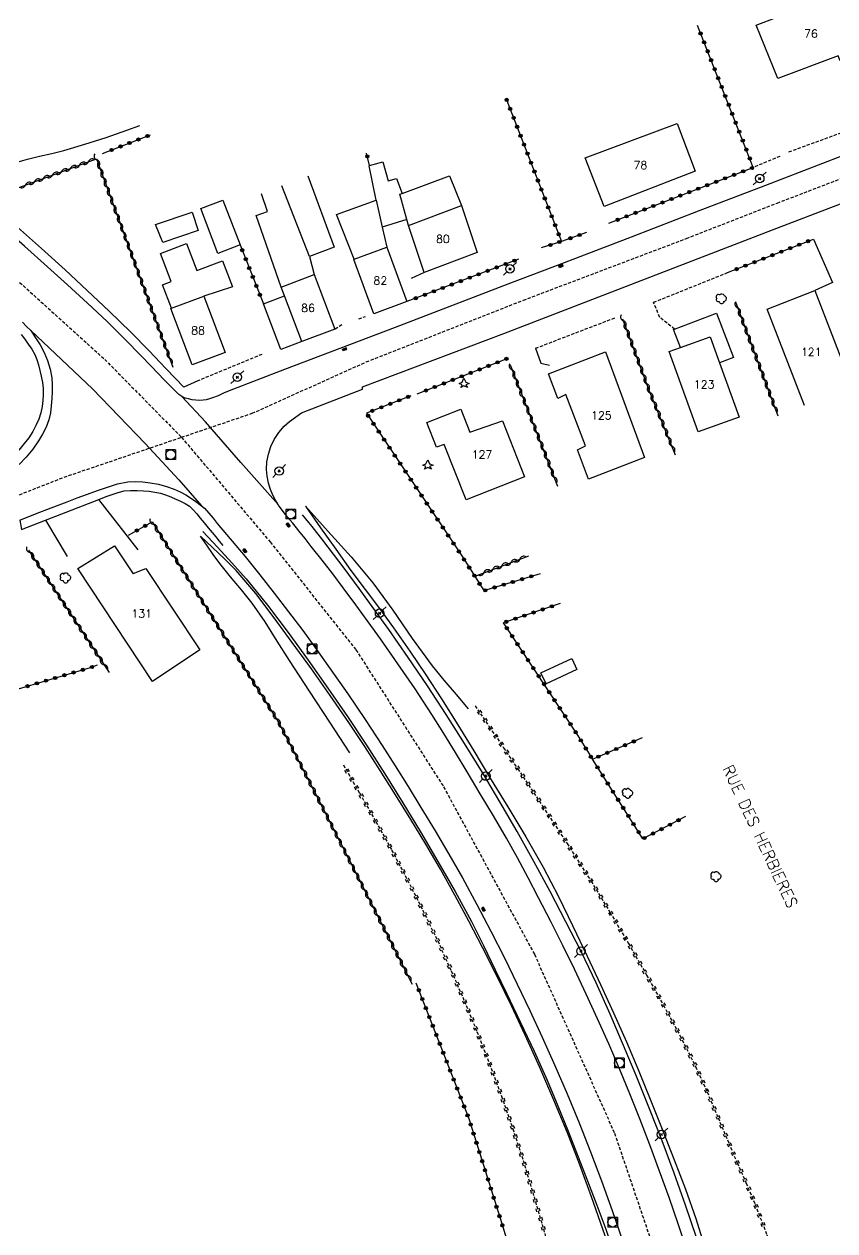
# Model space of a CAD drawing. Header units: millimetres. Extents: x 108000 to 109000, y 127000 to 127777.
# Drawn here: x 108689 to 108815.7, y 127202.3 to 127390.8 of the extents above; entities that cross this region are included whole.
import ezdxf
from ezdxf.enums import TextEntityAlignment as Align

# ---------------------------------------------------------------- set-up
doc = ezdxf.new("R2010")
doc.units = ezdxf.units.MM
doc.linetypes.add('DASHED', pattern=[0.75, 0.5, -0.25])
doc.layers.get('0').update_dxf_attribs({"linetype": 'CONTINUOUS'})
for name, color, linetype in [('W0001', 6, 'DASHED'), ('W0004', 5, 'CONTINUOUS'), ('W0008', 7, 'CONTINUOUS'), ('W0010', 4, 'CONTINUOUS'), ('W0014', 7, 'CONTINUOUS'), ('W0017', 7, 'CONTINUOUS'), ('W0101', 7, 'CONTINUOUS'), ('W0104', 1, 'CONTINUOUS'), ('W0112', 1, 'DASHED'), ('W0211', 2, 'CONTINUOUS'), ('W0214', 2, 'CONTINUOUS'), ('W0220', 5, 'DASHED'), ('W0300', 7, 'CONTINUOUS'), ('W0303', 7, 'CONTINUOUS'), ('W0310', 3, 'CONTINUOUS'), ('W0323', 7, 'CONTINUOUS'), ('W0330', 7, 'CONTINUOUS'), ('W0401', 7, 'CONTINUOUS'), ('W0420', 7, 'CONTINUOUS'), ('W0473', 7, 'CONTINUOUS'), ('W0989', 7, 'CONTINUOUS'), ('W0991', 7, 'CONTINUOUS')]:
    doc.layers.add(name, color=color, linetype=linetype)
doc.styles.get("Standard").update_dxf_attribs({"font": 'romans.shx', "width": 0.85})

# ---------------------------------------------------------------- blocks, each defined once
blk = doc.blocks.new('T300')
for p, q in [((-0.8, 0.51), (-0.86, 0.34)), ((-0.86, 0.34), (-0.86, 0.17)), ((-0.86, 0.17), (-0.74, 0.06)), ((-0.69, 0.63), (-0.8, 0.51)), ((-0.8, -0.06), (-0.74, 0.06)), ((-0.74, 0.06), (-0.69, 0.11)), ((-0.57, 0.69), (-0.69, 0.63)), ((-0.46, 0.69), (-0.57, 0.69)), ((-0.29, 0.63), (-0.46, 0.69)), ((-0.29, 0.63), (-0.17, 0.74)), ((-0.23, 0.57), (-0.29, 0.63)), ((-0.17, 0.74), (-0.06, 0.8)), ((-0.06, 0.8), (0.06, 0.8)), ((0.06, 0.8), (0.23, 0.74)), ((0.23, 0.74), (0.34, 0.63)), ((0.34, 0.63), (0.4, 0.51)), ((0.46, 0.46), (0.34, 0.46)), ((0.4, 0.51), (0.4, 0.46)), ((0.57, 0.4), (0.46, 0.46)), ((0.57, 0.4), (0.69, 0.29)), ((0.69, 0.29), (0.74, 0.17)), ((0.74, 0.06), (0.69, -0.17)), ((0.74, 0.17), (0.74, 0.06)), ((-0.8, -0.17), (-0.8, -0.06)), ((-0.8, -0.23), (-0.8, -0.17)), ((-0.74, -0.34), (-0.8, -0.23)), ((-0.69, -0.4), (-0.74, -0.34)), ((-0.51, -0.46), (-0.69, -0.4)), ((-0.4, -0.46), (-0.51, -0.46)), ((-0.4, -0.46), (-0.34, -0.46)), ((-0.34, -0.46), (-0.34, -0.4)), ((-0.34, -0.51), (-0.34, -0.46)), ((-0.29, -0.63), (-0.34, -0.51)), ((-0.17, -0.74), (-0.29, -0.63)), ((-0.06, -0.8), (-0.17, -0.74)), ((0.06, -0.8), (-0.06, -0.8)), ((0.17, -0.74), (0.06, -0.8)), ((0.23, -0.69), (0.17, -0.74)), ((0.29, -0.46), (0.23, -0.46)), ((0.29, -0.63), (0.23, -0.69)), ((0.46, -0.4), (0.29, -0.46)), ((0.34, -0.51), (0.29, -0.63)), ((0.34, -0.51), (0.34, -0.46)), ((0.57, -0.34), (0.46, -0.4)), ((0.63, -0.29), (0.57, -0.34)), ((0.69, -0.17), (0.63, -0.29))]:
    blk.add_line(p, q)
blk = doc.blocks.new('T303')
for p, q in [((-0.77, 0), (-0.28, 0.21)), ((-0.28, -0.21), (-0.77, 0)), ((-0.28, 0.21), (0, 0.83)), ((0, 0.83), (0.28, 0.21)), ((0.28, 0.21), (0.83, 0)), ((0.83, 0), (0.28, -0.21)), ((-0.49, -0.63), (-0.28, -0.21)), ((0, -0.35), (-0.49, -0.63)), ((0.56, -0.63), (0, -0.35)), ((0.28, -0.21), (0.56, -0.63))]:
    blk.add_line(p, q)
blk = doc.blocks.new('T420')
for p, q in [((0.75, 0.75), (-0.75, 0.75)), ((-0.75, 0.75), (-0.75, -0.75)), ((0.75, 0.75), (0.75, -0.75)), ((0.75, -0.75), (-0.75, -0.75))]:
    blk.add_line(p, q)
blk.add_ellipse((0, 0), major_axis=(-0.53, 0.53), ratio=1, start_param=3.926991, end_param=10.210176)
blk = doc.blocks.new('T473')
for p, q in [((-0.166667, 0.166667), (0.166667, -0.166667)), ((-0.166667, -0.166667), (0.166667, 0.166667)), ((0.500001, 0.500001), (1.000002, 1.000002)), ((-1.000002, -1.000002), (-0.500001, -0.500001))]:
    blk.add_line(p, q)
blk.add_ellipse((0, 0), major_axis=(0.471405, 0.471405), ratio=1, start_param=5.4977871438, end_param=11.780972451)
blk = doc.blocks.new('T401')
for p, q in [((-0.3, 0.3), (0, 0.3)), ((-0.3, -0.25), (-0.3, 0.3)), ((-0.3, 0.15), (0, 0.15)), ((-0.3, 0), (0, 0)), ((0, 0.3), (0, -0.25)), ((-0.3, -0.15), (0, -0.15)), ((-0.3, -0.25), (-0.3, -0.3)), ((-0.3, -0.3), (0, -0.3)), ((0, -0.3), (0, -0.25))]:
    blk.add_line(p, q)
blk = doc.blocks.new('t220o')
at = {"color": 0, "linetype": 'Continuous'}
for p, q in [((-0.25, 0.25), (0.25, 0.25)), ((-0.25, -0.25), (0.25, -0.25))]:
    blk.add_line(p, q, dxfattribs=at)
blk = doc.blocks.new('t323o')
at = {"color": 0, "linetype": 'Continuous'}
for radius in [0.25, 0.15]:
    blk.add_circle((0, 0), radius, dxfattribs=at)
blk = doc.blocks.new('t310o')
at = {"color": 0, "linetype": 'Continuous'}
for centre, start, end in [((-0.5, 0.38), 216.8699, 323.1304), ((0.5, -0.37), 36.8699, 143.1303)]:
    blk.add_arc(centre, 0.625, start, end, dxfattribs=at)

msp = doc.modelspace()

# ---------------------------------------------------------------- linework, layer by layer
at = {"layer": 'W0001'}
for points in [[(108713.61, 127326.26), (108724.65, 127330), (108742.48, 127338.03), (108767.01, 127347.67), (108792.48, 127357.32), (108806.67, 127362.86), (108838.14, 127374.9), (108874.73, 127388.99), (108908.27, 127401.86), (108944.74, 127415.58), (108976.61, 127427.54), (109000, 127436.96)], [(108629.98, 127401.99), (108656.54, 127377.99), (108680.55, 127357.51), (108701.62, 127338.43), (108713.61, 127326.26)], [(108615.51, 127289.24), (108637.23, 127297.34), (108664.56, 127307.96), (108695.28, 127320.02), (108713.61, 127326.26)], [(108713.61, 127326.26), (108727.46, 127309.9), (108740.87, 127293.05), (108754.55, 127271.64), (108768.74, 127245.47), (108781.26, 127217.51), (108790.72, 127189.6), (108794.28, 127175)]]:
    msp.add_lwpolyline(points, dxfattribs=at)
at = {"layer": 'W0004'}
for points in [[(108690.09, 127342.92), (108699.7, 127333.81), (108707.94, 127325.27), (108713.18, 127319.61), (108716.76, 127315.53)], [(108728.71, 127315.74), (108722.9, 127322.34), (108717.39, 127328.66), (108713.67, 127332.61)]]:
    msp.add_lwpolyline(points, dxfattribs=at)
at = {"layer": 'W0008'}
for points in [[(108806.6, 127358.93), (108816.13, 127362.6), (108825.66, 127366.26), (108835.19, 127369.92), (108844.5, 127373.48), (108853.8, 127377.03), (108863.11, 127380.58), (108870.96, 127383.58), (108878.81, 127386.59), (108886.66, 127389.59)], [(108741.89, 127333.79), (108741.9, 127334.12), (108763.94, 127342.45), (108792.05, 127353.29), (108806.6, 127358.93)]]:
    msp.add_lwpolyline(points, dxfattribs=at)
at = {"layer": 'W0010'}
for points in [[(108794.06, 127201.22), (108792.36, 127206.26), (108790.59, 127211.28), (108788.7, 127216.31), (108786.73, 127221.31), (108784.71, 127226.29), (108782.67, 127231.22), (108780.57, 127236.13), (108778.38, 127241), (108776.07, 127245.8), (108773.66, 127250.54), (108771.18, 127255.26), (108768.64, 127259.97), (108766.02, 127264.65), (108763.35, 127269.29), (108760.62, 127273.88), (108757.83, 127278.43), (108754.97, 127282.94), (108752.04, 127287.41), (108749.04, 127291.83), (108745.98, 127296.22), (108743.68, 127299.44), (108741.36, 127302.63), (108739, 127305.8), (108737.36, 127307.99), (108735.71, 127310.17), (108734.02, 127312.32), (108733.53, 127312.93), (108733.03, 127313.53), (108732.54, 127314.14)], [(108716.95, 127311.53), (108719.23, 127309.09), (108721.5, 127306.64), (108723.72, 127304.15), (108727.07, 127300.02), (108730.26, 127295.75), (108733.38, 127291.44), (108736.49, 127287.06), (108739.53, 127282.64), (108742.5, 127278.17), (108745.38, 127273.69), (108748.2, 127269.16), (108750.95, 127264.6), (108753.67, 127259.97), (108756.34, 127255.3), (108758.89, 127250.58), (108760.79, 127246.84), (108762.62, 127243.06), (108764.43, 127239.28), (108766.58, 127234.81), (108768.7, 127230.32), (108770.73, 127225.8), (108772.39, 127221.82), (108773.99, 127217.82), (108775.56, 127213.8), (108777.04, 127210.05), (108778.49, 127206.28), (108779.88, 127202.5), (108781.67, 127197.14)]]:
    msp.add_lwpolyline(points, dxfattribs=at)
at = {"layer": 'W0014'}
for points in [[(108716.19, 127335.08), (108713.99, 127334.07), (108711.24, 127336.96), (108708.5, 127339.84), (108705.71, 127342.69), (108702.33, 127345.98), (108698.89, 127349.21), (108695.42, 127352.4), (108691.73, 127355.75), (108688.01, 127359.06), (108684.22, 127362.3), (108680.74, 127365.12), (108677.21, 127367.88), (108673.69, 127370.66), (108670.53, 127373.21), (108667.37, 127375.78), (108664.24, 127378.37), (108660.99, 127381.12), (108657.76, 127383.9), (108654.56, 127386.72), (108651.56, 127389.43), (108648.6, 127392.17)], [(108845.27, 127381.27), (108834.53, 127377.13), (108819.67, 127371.35), (108804.82, 127365.57)], [(108804.82, 127365.57), (108794.34, 127361.56), (108783.86, 127357.54), (108773.38, 127353.53), (108764.59, 127350.16), (108755.79, 127346.79), (108747, 127343.42), (108738.35, 127340.12), (108729.7, 127336.82), (108721.05, 127333.52), (108720.19, 127333.13), (108719.34, 127332.74), (108718.46, 127332.41), (108717.98, 127332.26), (108717.49, 127332.13), (108717, 127332.05), (108716.42, 127332.02), (108715.84, 127332.05), (108715.27, 127332.13), (108714.72, 127332.24), (108714.18, 127332.39), (108713.67, 127332.61), (108713.19, 127332.96), (108712.76, 127333.38), (108712.33, 127333.81), (108711.57, 127334.56), (108710.83, 127335.33), (108710.09, 127336.1), (108707.4, 127338.86), (108704.71, 127341.62), (108701.98, 127344.33), (108698.92, 127347.23), (108695.8, 127350.08), (108692.67, 127352.9), (108689.08, 127356.11), (108685.45, 127359.28)], [(108688.77, 127344.25), (108689.43, 127343.58), (108690.09, 127342.92), (108690.82, 127341.8), (108691.55, 127340.68), (108692.17, 127339.52), (108692.68, 127338.23), (108693.08, 127336.9), (108693.34, 127335.54), (108693.42, 127334.47), (108693.41, 127333.38), (108693.35, 127332.3), (108693.27, 127331.18), (108693.13, 127330.07), (108692.89, 127328.99), (108692.46, 127327.86), (108691.9, 127326.76), (108691.27, 127325.71), (108690.37, 127324.39), (108689.36, 127323.13), (108688.24, 127321.99)], [(108688.58, 127342.3), (108689.12, 127341.59), (108689.69, 127340.82), (108690.24, 127340.03), (108690.7, 127339.2), (108691.02, 127338.39), (108691.28, 127337.55), (108691.5, 127336.7), (108691.72, 127335.78), (108691.89, 127334.84), (108692, 127333.9), (108692.03, 127332.95), (108691.98, 127331.99), (108691.86, 127331.05), (108691.64, 127330.07), (108691.33, 127329.11), (108690.94, 127328.18), (108690.4, 127327.16), (108689.76, 127326.19), (108689.06, 127325.26), (108688.22, 127324.23)], [(108732.37, 127330.09), (108741.89, 127333.79)], [(108792.59, 127199.2), (108791.2, 127203.35), (108789.76, 127207.48), (108788.29, 127211.59), (108786.78, 127215.69), (108785.22, 127219.77), (108783.65, 127223.69), (108782.03, 127227.59), (108780.36, 127231.47), (108778.61, 127235.38), (108776.82, 127239.26), (108774.98, 127243.13), (108773.16, 127246.87), (108771.29, 127250.59), (108769.39, 127254.29), (108767.75, 127257.42), (108766.08, 127260.54), (108764.37, 127263.63), (108762.36, 127267.11), (108760.29, 127270.55), (108758.21, 127273.99), (108756.4, 127276.99), (108754.57, 127279.99), (108752.71, 127282.96), (108750.1, 127286.94), (108747.42, 127290.87), (108744.69, 127294.76), (108742.78, 127297.43), (108740.84, 127300.08), (108738.88, 127302.72), (108737.23, 127304.9), (108735.57, 127307.06), (108733.89, 127309.21), (108732.93, 127310.42), (108731.96, 127311.62), (108731, 127312.82), (108730.23, 127313.74), (108729.47, 127314.67), (108728.77, 127315.64), (108728.71, 127315.74), (108728.29, 127316.42), (108727.86, 127317.23), (108727.5, 127318.07), (108727.19, 127319.1), (108726.99, 127320.16), (108726.91, 127321.22), (108726.97, 127322.43), (108727.19, 127323.64), (108727.55, 127324.79), (108728.1, 127325.93), (108728.82, 127327), (108729.64, 127327.97), (108730.49, 127328.73), (108731.43, 127329.41), (108732.37, 127330.09)], [(108688.34, 127313.31), (108690.81, 127314.28), (108693.28, 127315.24), (108695.76, 127316.19), (108697.34, 127316.79), (108698.92, 127317.38), (108700.51, 127317.93), (108702.06, 127318.48), (108703.62, 127318.99), (108705.21, 127319.3), (108706.38, 127319.35), (108707.57, 127319.29), (108708.74, 127319.15), (108710.01, 127318.91), (108711.27, 127318.57), (108712.49, 127318.13), (108713.41, 127317.71), (108714.3, 127317.24), (108715.16, 127316.71), (108715.86, 127316.23), (108716.55, 127315.71), (108716.76, 127315.53), (108717.19, 127315.16), (108717.9, 127314.41), (108718.56, 127313.61), (108719.21, 127312.8), (108720.66, 127311.08), (108722.11, 127309.35), (108723.54, 127307.61), (108725.84, 127304.76), (108728.11, 127301.88), (108730.34, 127298.98), (108732.55, 127296.04), (108734.72, 127293.08), (108736.86, 127290.1), (108739.62, 127286.15), (108742.32, 127282.15), (108744.96, 127278.12), (108747.01, 127274.91), (108749.03, 127271.68), (108751.02, 127268.43), (108753.22, 127264.78), (108755.38, 127261.11), (108757.49, 127257.41), (108759.74, 127253.27), (108761.91, 127249.1), (108764.04, 127244.9), (108766.06, 127240.8), (108768.04, 127236.68), (108769.96, 127232.54), (108771.94, 127228.11), (108773.86, 127223.65), (108775.71, 127219.16), (108777.5, 127214.62), (108779.22, 127210.05), (108780.88, 127205.45), (108782.48, 127200.77)], [(108701.86, 127316.99), (108702.79, 127317.31), (108703.72, 127317.64), (108704.67, 127317.87), (108705.67, 127317.96), (108706.68, 127317.95), (108707.69, 127317.89), (108708.57, 127317.81), (108709.45, 127317.69), (108710.31, 127317.51), (108711.14, 127317.26), (108711.95, 127316.95), (108712.75, 127316.6), (108713.48, 127316.28), (108714.19, 127315.93), (108714.85, 127315.51), (108715.46, 127314.93), (108715.99, 127314.27), (108716.53, 127313.6), (108717.16, 127312.87), (108717.78, 127312.13), (108718.4, 127311.39), (108718.96, 127310.71), (108719.51, 127310.02), (108720.07, 127309.34)], [(108688.34, 127313.31), (108688.6, 127311.85), (108692.35, 127313.3), (108700.72, 127316.55), (108701.86, 127316.99)]]:
    msp.add_lwpolyline(points, dxfattribs=at)
at = {"layer": 'W0017'}
for points in [[(108812.32, 127357.21), (108815.28, 127350.46), (108812.54, 127349.18)], [(108768.92, 127340.17), (108769.73, 127337.86), (108771.08, 127337.53)], [(108706.84, 127308.68), (108700.72, 127316.55)], [(108692.35, 127313.3), (108695.76, 127307.64)]]:
    msp.add_lwpolyline(points, dxfattribs=at)
at = {"layer": 'W0101'}
for points in [[(108806.77, 127382.29), (108803.35, 127390.65), (108810.63, 127393.41), (108810.48, 127393.77), (108817.31, 127396.36), (108820.94, 127386.76), (108819.96, 127386.39), (108817.53, 127385.47), (108816.52, 127385.09), (108816.2, 127385.86)], [(108793.83, 127367.82), (108779.64, 127362.29), (108776.68, 127369.9), (108791.01, 127375.3)], [(108759.81, 127355.13), (108751.52, 127352.02), (108749.07, 127359.35), (108757.36, 127362.46), (108759.81, 127355.13)], [(108720.46, 127339.52), (108715.27, 127337.55), (108711.93, 127346.36), (108712.07, 127346.41), (108717.12, 127348.33)], [(108789.8, 127339.66), (108791.56, 127340.29), (108796.19, 127341.95), (108797.64, 127337.9), (108800.7, 127329.38), (108794.31, 127327.09)], [(108777.21, 127319.73), (108775.45, 127324.28), (108776.73, 127324.92), (108773.62, 127332.95), (108772.4, 127332.34), (108770.92, 127336.17), (108779.86, 127339.63), (108785.92, 127323.1)], [(108758.07, 127316.46), (108754.66, 127325.12), (108753.46, 127324.71), (108751.94, 127328.56), (108757.26, 127330.66), (108758.67, 127327.08), (108763.76, 127328.82), (108767.21, 127320.06)], [(108709.1, 127288.12), (108697.43, 127305.74), (108703.16, 127309.31), (108706.06, 127304.93), (108706.05, 127304.95), (108708.04, 127305.77), (108716.49, 127293.02)]]:
    msp.add_lwpolyline(points, close=True, dxfattribs=at)
for points in [[(108743.65, 127345.53), (108740.51, 127354.04), (108740.58, 127354.07), (108745.68, 127355.95), (108748.82, 127347.45)], [(108732.42, 127341.24), (108729.71, 127348.37), (108729.2, 127349.73), (108734.35, 127351.68), (108737.59, 127343.15)], [(108810.93, 127331.23), (108805.09, 127346.29), (108812.54, 127349.18)], [(108812.54, 127349.18), (108818.39, 127334.1)], [(108748.82, 127347.45), (108743.65, 127345.53)], [(108737.59, 127343.15), (108732.42, 127341.24)]]:
    msp.add_lwpolyline(points, dxfattribs=at)
at = {"layer": 'W0104'}
for points in [[(108744.01, 127363.3), (108742.94, 127368.68), (108743, 127368.7), (108745.06, 127369.27), (108745.87, 127366.32), (108747.19, 127366.68), (108748.07, 127364.36)], [(108733.33, 127367.1), (108737.47, 127355.94), (108733.63, 127354.51)], [(108748.07, 127364.36), (108755.47, 127367.09), (108757.36, 127362.46)], [(108733.63, 127354.51), (108729.29, 127365.54)], [(108729.2, 127349.73), (108725.29, 127360.93), (108727.06, 127361.55), (108726.1, 127364.3)], [(108740.58, 127354.07), (108737.85, 127361.09), (108744.01, 127363.3), (108744.97, 127359.09), (108745.68, 127355.95)], [(108749.07, 127359.35), (108748.8, 127360.3), (108747.7, 127364.23), (108748.07, 127364.36)], [(108748.8, 127360.3), (108744.97, 127359.09)], [(108712.07, 127346.41), (108710.67, 127350.07), (108711.99, 127350.57), (108710.31, 127354.98), (108714.38, 127356.54), (108716, 127352.29), (108720.02, 127353.82), (108721.58, 127349.74), (108717.12, 127348.33)], [(108733.63, 127354.51), (108734.35, 127351.68)], [(108751.52, 127352.02), (108749.49, 127351.06)], [(108732.42, 127341.24), (108729.12, 127339.99), (108726.41, 127347.12), (108729.71, 127348.37)], [(108791.56, 127340.29), (108790.48, 127343.11), (108790.63, 127343.17), (108797.16, 127345.67), (108799.82, 127338.73), (108797.64, 127337.9)]]:
    msp.add_lwpolyline(points, dxfattribs=at)
for points in [[(108719.31, 127354.99), (108716.63, 127361.98), (108720.09, 127363.31), (108722.77, 127356.32)], [(108710.7, 127356.67), (108709.56, 127359.49), (108715.26, 127361.42), (108716.23, 127358.54)], [(108775.37, 127289.95), (108770.55, 127287.72), (108769.75, 127289.44), (108774.57, 127291.67)]]:
    msp.add_lwpolyline(points, close=True, dxfattribs=at)
at = {"layer": 'W0112'}
for points in [[(108820.87, 127375.36), (108808.36, 127370.76)], [(108807.07, 127370.15), (108802.93, 127368.42)], [(108790.63, 127343.17), (108788.32, 127344.99), (108787.35, 127347.35), (108798.92, 127351.99)], [(108738.67, 127343.81), (108737.59, 127343.15)], [(108741.29, 127344.75), (108742.38, 127345.14)], [(108768.92, 127340.17), (108781.28, 127344.91)], [(108726.17, 127339.2), (108716.19, 127335.08)]]:
    msp.add_lwpolyline(points, dxfattribs=at)
at = {"layer": 'W0211'}
for points in [[(108732.99, 127315.49), (108735.35, 127312.13), (108737.71, 127308.78), (108740.09, 127305.44), (108742.3, 127302.46), (108744.54, 127299.49), (108746.73, 127296.49), (108749.28, 127292.84), (108751.77, 127289.14), (108754.21, 127285.41), (108756.77, 127281.35), (108759.26, 127277.26), (108761.74, 127273.15), (108764.59, 127268.49), (108767.41, 127263.82), (108770.11, 127259.08), (108772.48, 127254.5), (108774.74, 127249.86), (108776.96, 127245.2), (108779.05, 127240.76), (108781.11, 127236.3), (108783.1, 127231.82), (108785.05, 127227.2), (108786.94, 127222.56), (108788.79, 127217.9), (108790.58, 127213.35), (108792.33, 127208.78), (108793.96, 127204.17), (108795.22, 127200.18)], [(108781.04, 127197.95), (108779.45, 127202.51), (108777.66, 127207.56), (108775.82, 127212.59), (108773.89, 127217.59), (108771.78, 127222.7), (108769.58, 127227.78), (108767.3, 127232.82), (108765.15, 127237.42), (108762.93, 127241.99), (108760.65, 127246.53), (108758.52, 127250.64), (108756.33, 127254.73), (108754.08, 127258.78), (108751.8, 127262.68), (108749.45, 127266.54), (108747.06, 127270.38), (108744.66, 127274.17), (108742.23, 127277.94), (108739.75, 127281.68), (108736.86, 127285.9), (108733.91, 127290.07), (108730.89, 127294.2), (108728.08, 127298.04), (108725.21, 127301.83), (108722.13, 127305.44), (108720.32, 127307.27), (108718.46, 127309.05), (108716.59, 127310.82)]]:
    msp.add_lwpolyline(points, dxfattribs=at)
at = {"layer": 'W0214'}
for points in [[(108732.99, 127315.49), (108736.55, 127311.53), (108740.1, 127307.58), (108743.52, 127303.51), (108746.65, 127299.23), (108749.63, 127294.84), (108752.76, 127290.56), (108754.61, 127288.3), (108756.5, 127286.07), (108758.39, 127283.84)], [(108739.91, 127276.94), (108736.77, 127281.75), (108733.62, 127286.57), (108730.48, 127291.38), (108728.57, 127294.4), (108726.67, 127297.42), (108724.64, 127300.35), (108722.98, 127302.43), (108721.25, 127304.45), (108719.59, 127306.53), (108718.57, 127307.95), (108717.58, 127309.38), (108716.59, 127310.82)]]:
    msp.add_lwpolyline(points, dxfattribs=at)
at = {"layer": 'W0220'}
for points in [[(108759.46, 127284.31), (108761.69, 127281.03), (108763.92, 127277.74), (108766.14, 127274.45), (108770.01, 127268.64), (108773.84, 127262.79), (108777.58, 127256.89), (108780.54, 127252.04), (108783.43, 127247.16), (108786.25, 127242.23), (108788.89, 127237.52), (108791.47, 127232.77), (108793.9, 127227.95), (108795.71, 127223.96), (108797.43, 127219.92), (108799.14, 127215.88)], [(108738.9, 127275.06), (108741.44, 127270.64), (108743.97, 127266.21), (108746.44, 127261.75), (108748.92, 127257.06), (108751.32, 127252.33), (108753.63, 127247.56), (108755.76, 127242.88), (108757.8, 127238.15), (108759.75, 127233.39), (108761.72, 127228.37), (108763.59, 127223.31), (108765.37, 127218.22), (108766.97, 127213.26), (108768.47, 127208.27), (108769.93, 127203.27), (108771.27, 127198.71), (108772.57, 127194.15), (108773.78, 127189.56), (108774.86, 127185.01), (108775.83, 127180.44), (108776.69, 127175.85), (108776.82, 127175)], [(108814.6, 127175), (108813.79, 127177.72), (108812.1, 127182.53), (108810.3, 127187.31), (108808.5, 127192.08), (108806.77, 127196.89), (108805.05, 127201.7), (108803.22, 127206.47), (108801.89, 127209.62), (108800.52, 127212.75), (108799.14, 127215.88)]]:
    msp.add_lwpolyline(points, dxfattribs=at)
at = {"layer": 'W0310'}
for points in [[(108683.54, 127363.56), (108700.33, 127369.77), (108712.28, 127337.2)], [(108800.15, 127347.4), (108806.78, 127329.63)], [(108790.8, 127323.48), (108786.62, 127333.73), (108782.55, 127344.72)], [(108764.93, 127337.57), (108772.37, 127318.64)], [(108709.03, 127313.02), (108720.04, 127295.59), (108728.79, 127281.76), (108733.2, 127273.19), (108741.1, 127257.66), (108749.65, 127240.82)], [(108689.73, 127308.64), (108702.32, 127289.49)], [(108759.46, 127304.58), (108767.86, 127307.74)]]:
    msp.add_lwpolyline(points, dxfattribs=at)
at = {"layer": 'W0323'}
for points in [[(108802.93, 127368.42), (108794.19, 127390.62)], [(108764.36, 127379.09), (108764.61, 127378.46), (108772.95, 127356.86), (108769.81, 127355.84)], [(108701.3, 127370.61), (108708.79, 127373.52)], [(108743, 127368.7), (108742.51, 127370.65)], [(108780.34, 127359.7), (108802.93, 127368.42)], [(108776.86, 127358.25), (108772.95, 127356.86)], [(108798.92, 127351.99), (108812.32, 127357.21)], [(108722.77, 127356.32), (108726.41, 127347.12)], [(108766.24, 127354.09), (108748.82, 127347.45)], [(108750.41, 127333.02), (108764.47, 127338.55)], [(108749.46, 127332.73), (108742.49, 127330.03), (108757.5, 127307.56), (108760.86, 127302.29), (108769.69, 127304.95)], [(108705.33, 127310.96), (108709.03, 127313.02)], [(108772.74, 127300.28), (108763.88, 127297.27), (108775.49, 127279.72), (108777.79, 127275.95), (108785.64, 127279.32)], [(108643.38, 127275.14), (108649.01, 127275.13), (108668.85, 127281.18), (108676.64, 127283.55), (108683.88, 127285.69), (108699.4, 127290.28), (108700.49, 127290.69)], [(108792.32, 127266.98), (108785.68, 127263.52), (108777.79, 127275.95)], [(108750.24, 127241.03), (108758.5, 127219.79), (108763.63, 127203.43), (108765.71, 127196.48), (108763.21, 127195.85), (108756.45, 127194.13)]]:
    msp.add_lwpolyline(points, dxfattribs=at)
at = {"layer": 'W0330'}
msp.add_lwpolyline([(108688.08, 127369.27), (108689.58, 127369.7), (108691.46, 127370.16), (108693.34, 127370.6), (108695.22, 127371.08), (108698.54, 127372.05), (108701.83, 127373.11), (108705.1, 127374.24), (108707.12, 127374.99)], dxfattribs=at)

# ---------------------------------------------------------------- block references
at = {"layer": 'W0220'}
for p, rotation in [((108760.17, 127283.27), 304.2109239004425), ((108761.01, 127282.02), 304.2109239004425), ((108761.86, 127280.78), 304.1298729663452), ((108762.7, 127279.54), 304.1298729663452), ((108763.54, 127278.3), 304.1298729663452), ((108764.38, 127277.06), 304.010376024173), ((108765.22, 127275.81), 304.010376024173), ((108739.44, 127274.13), 299.8842868115112), ((108766.06, 127274.57), 304.010376024173), ((108740.18, 127272.83), 299.8842868115112), ((108766.89, 127273.32), 303.6673040072862), ((108767.72, 127272.07), 303.6673040072862), ((108740.93, 127271.53), 299.8842868115112), ((108741.68, 127270.23), 299.7309508864703), ((108768.55, 127270.83), 303.6673040072862), ((108742.42, 127268.92), 299.7309508864703), ((108769.39, 127269.58), 303.6673040072862), ((108770.21, 127268.33), 303.2128031305234), ((108743.16, 127267.62), 299.7309508864703), ((108743.91, 127266.32), 299.7309508864703), ((108771.04, 127267.07), 303.2128031305234), ((108744.64, 127265.01), 298.9781952175849), ((108771.86, 127265.82), 303.2128031305234), ((108772.68, 127264.56), 303.2128031305234), ((108745.36, 127263.7), 298.9781952175849), ((108746.09, 127262.38), 298.9781952175849), ((108773.5, 127263.31), 303.2128031305234), ((108746.8, 127261.06), 297.8691986276984), ((108774.31, 127262.05), 302.3705410470365), ((108775.11, 127260.78), 302.3705410470365), ((108747.5, 127259.74), 297.8691986276984), ((108775.92, 127259.51), 302.3705410470365), ((108748.21, 127258.41), 297.8691986276984), ((108748.91, 127257.09), 297.8691986276984), ((108776.72, 127258.25), 302.3705410470365), ((108777.52, 127256.98), 302.3705410470365), ((108749.59, 127255.75), 296.9032179558293), ((108778.31, 127255.7), 301.3961040419868), ((108750.26, 127254.41), 296.9032179558293), ((108750.94, 127253.07), 296.9032179558293), ((108779.09, 127254.42), 301.3961040419868), ((108779.87, 127253.14), 301.3961040419868), ((108751.61, 127251.73), 295.8398268779769), ((108780.65, 127251.86), 300.6345736374341), ((108752.26, 127250.38), 295.8398268779769), ((108781.41, 127250.57), 300.6345736374341), ((108782.18, 127249.28), 300.6345736374341), ((108752.92, 127249.03), 295.8398268779769), ((108753.57, 127247.68), 295.8398268779769), ((108782.94, 127247.98), 300.6345736374341), ((108754.2, 127246.32), 294.4716205336368), ((108783.7, 127246.69), 299.769906750501), ((108784.44, 127245.39), 299.769906750501), ((108754.82, 127244.95), 294.4716205336368), ((108755.44, 127243.59), 294.4716205336368), ((108785.19, 127244.09), 299.769906750501), ((108756.05, 127242.21), 293.3300361193305), ((108785.93, 127242.78), 299.769906750501), ((108756.64, 127240.84), 293.3300361193305), ((108786.67, 127241.48), 299.2710469208928), ((108787.4, 127240.17), 299.2710469208928), ((108757.24, 127239.46), 293.3300361193305), ((108757.83, 127238.08), 292.2771396831703), ((108788.14, 127238.86), 299.2710469208928), ((108758.4, 127236.69), 292.2771396831703), ((108788.87, 127237.55), 299.2710469208928), ((108789.59, 127236.23), 298.5089465056777), ((108758.97, 127235.31), 292.2771396831703), ((108790.3, 127234.92), 298.5089465056777), ((108759.53, 127233.92), 292.2771396831703), ((108760.09, 127232.52), 291.4265457543707), ((108791.02, 127233.6), 298.5089465056777), ((108791.72, 127232.27), 296.7549287901089), ((108760.64, 127231.13), 291.4265457543707), ((108792.4, 127230.93), 296.7549287901089), ((108761.19, 127229.73), 291.4265457543707), ((108793.07, 127229.59), 296.7549287901089), ((108761.73, 127228.33), 290.2825590888788), ((108762.25, 127226.93), 290.2825590888788), ((108793.75, 127228.25), 296.7549287901089), ((108794.38, 127226.89), 294.400663682305), ((108762.77, 127225.52), 290.2825590888788), ((108795, 127225.53), 294.400663682305), ((108763.29, 127224.11), 290.2825590888788), ((108763.8, 127222.7), 289.2750026926192), ((108795.62, 127224.16), 294.400663682305), ((108796.21, 127222.78), 293.0615195320911), ((108764.3, 127221.29), 289.2750026926192), ((108796.8, 127221.4), 293.0615195320911), ((108764.79, 127219.87), 289.2750026926192), ((108797.39, 127220.02), 293.0615195320911), ((108765.29, 127218.46), 289.2750026926192), ((108797.97, 127218.64), 292.9413528848556), ((108798.56, 127217.26), 292.9413528848556), ((108765.75, 127217.03), 287.8786965958806), ((108766.21, 127215.6), 287.8786965958806), ((108799.23, 127215.67), 113.7924218590146), ((108766.67, 127214.17), 287.8786965958806), ((108799.84, 127214.3), 113.7924218590146), ((108767.13, 127212.74), 286.7308411680515), ((108800.44, 127212.93), 113.7924218590146), ((108801.04, 127211.55), 113.6389798386446), ((108767.56, 127211.31), 286.7308411680515), ((108767.99, 127209.87), 286.7308411680515), ((108801.65, 127210.18), 113.6389798386446), ((108768.42, 127208.43), 286.7308411680515), ((108802.24, 127208.8), 112.8905516563132), ((108768.84, 127206.99), 286.2778043942069), ((108802.82, 127207.42), 112.8905516563132), ((108803.39, 127206.03), 110.9892009361023), ((108769.26, 127205.55), 286.2778043942069), ((108769.68, 127204.12), 286.2778043942069), ((108803.93, 127204.63), 110.9892009361023), ((108770.1, 127202.68), 286.3759341174915), ((108804.46, 127203.23), 110.9892009361023)]:
    msp.add_blockref('t220o', p, dxfattribs=dict(at, rotation=rotation))
at = {"layer": 'W0300'}
for p in [(108797.97, 127347.89), (108695.53, 127304.26), (108783.33, 127270.61), (108797.13, 127257.61)]:
    msp.add_blockref('T300', p, dxfattribs=at)
at = {"layer": 'W0303'}
for p in [(108757.73, 127334.66), (108752.08, 127321.88)]:
    msp.add_blockref('T303', p, dxfattribs=at)
at = {"layer": 'W0310'}
for p, rotation in [((108700.4, 127369.59), 290.1481910554093), ((108694.88, 127367.76), 20.29756977223886), ((108696.29, 127368.28), 20.29756977223886), ((108697.7, 127368.8), 20.29756977223886), ((108699.1, 127369.32), 20.29756977223886), ((108700.91, 127368.18), 290.1481910554093), ((108690.66, 127366.19), 20.29756977223886), ((108692.07, 127366.71), 20.29756977223886), ((108693.48, 127367.24), 20.29756977223886), ((108701.43, 127366.77), 290.1481910554093), ((108701.95, 127365.36), 290.1481910554093), ((108689.26, 127365.67), 20.29756977223886), ((108702.46, 127363.96), 290.1481910554093), ((108702.98, 127362.55), 290.1481910554093), ((108703.5, 127361.14), 290.1481910554093), ((108704.01, 127359.73), 290.1481910554093), ((108704.53, 127358.32), 290.1481910554093), ((108705.05, 127356.91), 290.1481910554093), ((108705.56, 127355.51), 290.1481910554093), ((108706.08, 127354.1), 290.1481910554093), ((108706.6, 127352.69), 290.1481910554093), ((108707.11, 127351.28), 290.1481910554093), ((108707.63, 127349.87), 290.1481910554093), ((108708.15, 127348.47), 290.1481910554093), ((108708.66, 127347.06), 290.1481910554093), ((108800.49, 127346.49), 290.4442563275078), ((108709.18, 127345.65), 290.1481910554093), ((108801.01, 127345.09), 290.4442563275078), ((108709.7, 127344.24), 290.1481910554093), ((108710.21, 127342.83), 290.1481910554093), ((108782.65, 127344.45), 110.3214388247147), ((108783.17, 127343.04), 110.3214388247147), ((108801.54, 127343.68), 290.4442563275078), ((108710.73, 127341.42), 290.1481910554093), ((108783.69, 127341.64), 110.3214388247147), ((108802.06, 127342.28), 290.4442563275078), ((108802.58, 127340.87), 290.4442563275078), ((108711.25, 127340.02), 290.1481910554093), ((108784.21, 127340.23), 110.3214388247147), ((108803.11, 127339.47), 290.4442563275078), ((108711.76, 127338.61), 290.1481910554093), ((108784.73, 127338.82), 110.3214388247147), ((108785.25, 127337.42), 110.3214388247147), ((108803.63, 127338.06), 290.4442563275078), ((108765.24, 127336.79), 291.4561638294227), ((108765.79, 127335.39), 291.4561638294227), ((108785.78, 127336.01), 110.3214388247147), ((108804.16, 127336.65), 290.4442563275078), ((108804.68, 127335.25), 290.4442563275078), ((108766.33, 127334), 291.4561638294227), ((108786.3, 127334.6), 110.3214388247147), ((108805.2, 127333.84), 290.4442563275078), ((108766.88, 127332.6), 291.4561638294227), ((108786.83, 127333.2), 112.1624979714005), ((108787.4, 127331.81), 112.1624979714005), ((108805.73, 127332.44), 290.4442563275078), ((108767.43, 127331.2), 291.4561638294227), ((108767.98, 127329.81), 291.4561638294227), ((108787.97, 127330.43), 112.1624979714005), ((108806.25, 127331.03), 290.4442563275078), ((108768.53, 127328.41), 291.4561638294227), ((108788.53, 127329.04), 112.1624979714005), ((108789.1, 127327.65), 112.1624979714005), ((108769.08, 127327.02), 291.4561638294227), ((108789.66, 127326.26), 112.1624979714005), ((108769.63, 127325.62), 291.4561638294227), ((108770.18, 127324.22), 291.4561638294227), ((108790.23, 127324.87), 112.1624979714005), ((108770.72, 127322.83), 291.4561638294227), ((108771.27, 127321.43), 291.4561638294227), ((108771.82, 127320.04), 291.4561638294227), ((108709.26, 127312.66), 302.2793544602144), ((108710.06, 127311.39), 302.2793544602144), ((108710.86, 127310.12), 302.2793544602144), ((108711.66, 127308.85), 302.2793544602144), ((108689.96, 127308.29), 303.326970802645), ((108690.78, 127307.04), 303.326970802645), ((108712.46, 127307.58), 302.2793544602144), ((108691.61, 127305.78), 303.326970802645), ((108713.26, 127306.32), 302.2793544602144), ((108714.07, 127305.05), 302.2793544602144), ((108762.27, 127305.64), 20.62987994614254), ((108763.67, 127306.17), 20.62987994614254), ((108765.08, 127306.69), 20.62987994614254), ((108766.48, 127307.22), 20.62987994614254), ((108692.43, 127304.53), 303.326970802645), ((108693.26, 127303.28), 303.326970802645), ((108714.87, 127303.78), 302.2793544602144), ((108760.86, 127305.11), 20.62987994614254), ((108694.08, 127302.02), 303.326970802645), ((108715.67, 127302.51), 302.2793544602144), ((108716.47, 127301.24), 302.2793544602144), ((108694.91, 127300.77), 303.326970802645), ((108695.73, 127299.52), 303.326970802645), ((108717.27, 127299.97), 302.2793544602144), ((108696.55, 127298.26), 303.326970802645), ((108718.07, 127298.71), 302.2793544602144), ((108697.38, 127297.01), 303.326970802645), ((108698.2, 127295.76), 303.326970802645), ((108718.87, 127297.44), 302.2793544602144), ((108719.67, 127296.17), 302.2793544602144), ((108699.03, 127294.5), 303.326970802645), ((108720.48, 127294.9), 302.3208241079641), ((108699.85, 127293.25), 303.326970802645), ((108700.67, 127292), 303.326970802645), ((108721.28, 127293.63), 302.3208241079641), ((108722.08, 127292.37), 302.3208241079641), ((108701.5, 127290.74), 303.326970802645), ((108722.88, 127291.1), 302.3208241079641), ((108723.68, 127289.83), 302.3208241079641), ((108724.49, 127288.56), 302.3208241079641), ((108725.29, 127287.3), 302.3208241079641), ((108726.09, 127286.03), 302.3208241079641), ((108726.89, 127284.76), 302.3208241079641), ((108727.69, 127283.49), 302.3208241079641), ((108728.49, 127282.23), 302.3208241079641), ((108729.22, 127280.92), 297.2297055785402), ((108729.91, 127279.58), 297.2297055785402), ((108730.6, 127278.25), 297.2297055785402), ((108731.28, 127276.92), 297.2297055785402), ((108731.97, 127275.58), 297.2297055785402), ((108732.66, 127274.25), 297.2297055785402), ((108733.34, 127272.91), 296.9621151610964), ((108734.02, 127271.58), 296.9621151610964), ((108734.7, 127270.24), 296.9621151610964), ((108735.38, 127268.9), 296.9621151610964), ((108736.06, 127267.57), 296.9621151610964), ((108736.74, 127266.23), 296.9621151610964), ((108737.42, 127264.89), 296.9621151610964), ((108738.1, 127263.55), 296.9621151610964), ((108738.78, 127262.22), 296.9621151610964), ((108739.46, 127260.88), 296.9621151610964), ((108740.14, 127259.54), 296.9621151610964), ((108740.82, 127258.21), 296.9621151610964), ((108741.5, 127256.87), 296.9178031176583), ((108742.18, 127255.53), 296.9178031176583), ((108742.86, 127254.19), 296.9178031176583), ((108743.54, 127252.86), 296.9178031176583), ((108744.22, 127251.52), 296.9178031176583), ((108744.9, 127250.18), 296.9178031176583), ((108745.58, 127248.84), 296.9178031176583), ((108746.25, 127247.51), 296.9178031176583), ((108746.93, 127246.17), 296.9178031176583), ((108747.61, 127244.83), 296.9178031176583), ((108748.29, 127243.49), 296.9178031176583), ((108748.97, 127242.16), 296.9178031176583)]:
    msp.add_blockref('t310o', p, dxfattribs=dict(at, rotation=rotation))
at = {"layer": 'W0323'}
for p, rotation in [((108794.69, 127389.36), 111.476296378827), ((108795.24, 127387.96), 111.476296378827), ((108795.79, 127386.57), 111.476296378827), ((108796.34, 127385.17), 111.476296378827), ((108796.89, 127383.77), 111.476296378827), ((108797.44, 127382.38), 111.476296378827), ((108797.99, 127380.98), 111.476296378827), ((108798.54, 127379.59), 111.476296378827), ((108764.41, 127378.97), 291.2316573263212), ((108764.95, 127377.57), 291.1121287425893), ((108799.09, 127378.19), 111.476296378827), ((108765.49, 127376.17), 291.1121287425893), ((108799.63, 127376.8), 111.476296378827), ((108766.03, 127374.77), 291.1121287425893), ((108800.18, 127375.4), 111.476296378827), ((108800.73, 127374), 111.476296378827), ((108704.1, 127371.7), 21.21294488009204), ((108705.5, 127372.24), 21.21294488009204), ((108706.89, 127372.78), 21.21294488009204), ((108708.29, 127373.32), 21.21294488009204), ((108766.58, 127373.37), 291.1121287425893), ((108767.12, 127371.97), 291.1121287425893), ((108801.28, 127372.61), 111.476296378827), ((108702.7, 127371.15), 21.21294488009204), ((108742.64, 127370.16), 103.9870906809136), ((108767.66, 127370.57), 291.1121287425893), ((108801.83, 127371.21), 111.476296378827), ((108802.38, 127369.82), 111.476296378827), ((108768.2, 127369.17), 291.1121287425893), ((108802.73, 127368.34), 21.10716221891823), ((108768.74, 127367.77), 291.1121287425893), ((108769.28, 127366.37), 291.1121287425893), ((108797.13, 127366.18), 21.10716221891823), ((108798.53, 127366.72), 21.10716221891823), ((108799.93, 127367.26), 21.10716221891823), ((108801.33, 127367.8), 21.10716221891823), ((108769.82, 127364.97), 291.1121287425893), ((108792.93, 127364.56), 21.10716221891823), ((108794.33, 127365.1), 21.10716221891823), ((108795.73, 127365.64), 21.10716221891823), ((108770.36, 127363.58), 291.1121287425893), ((108787.34, 127362.4), 21.10716221891823), ((108788.74, 127362.94), 21.10716221891823), ((108790.14, 127363.48), 21.10716221891823), ((108791.53, 127364.02), 21.10716221891823), ((108770.9, 127362.18), 291.1121287425893), ((108771.44, 127360.78), 291.1121287425893), ((108783.14, 127360.78), 21.10716221891823), ((108784.54, 127361.32), 21.10716221891823), ((108785.94, 127361.86), 21.10716221891823), ((108771.98, 127359.38), 291.1121287425893), ((108781.74, 127360.24), 21.10716221891823), ((108772.52, 127357.98), 291.1121287425893), ((108772.66, 127356.77), 197.9959092973107), ((108774.36, 127357.36), 199.5702348782968), ((108775.78, 127357.86), 199.5702348782968), ((108811.5, 127356.89), 21.28351236140586), ((108723.1, 127355.49), 291.5863362490737), ((108771.24, 127356.3), 197.9959092973107), ((108805.91, 127354.71), 21.28351236140586), ((108807.31, 127355.26), 21.28351236140586), ((108808.7, 127355.8), 21.28351236140586), ((108810.1, 127356.35), 21.28351236140586), ((108723.65, 127354.09), 291.5863362490737), ((108762.84, 127352.79), 200.8653991344975), ((108764.24, 127353.33), 200.8653991344975), ((108765.64, 127353.86), 200.8653991344975), ((108801.72, 127353.08), 21.28351236140586), ((108803.11, 127353.62), 21.28351236140586), ((108804.51, 127354.17), 21.28351236140586), ((108724.2, 127352.7), 291.5863362490737), ((108724.75, 127351.3), 291.5863362490737), ((108758.63, 127351.19), 200.8653991344975), ((108760.03, 127351.72), 200.8653991344975), ((108761.43, 127352.26), 200.8653991344975), ((108800.32, 127352.53), 21.28351236140586), ((108725.31, 127349.91), 291.5863362490737), ((108753.02, 127349.05), 200.8653991344975), ((108754.43, 127349.59), 200.8653991344975), ((108755.83, 127350.12), 200.8653991344975), ((108757.23, 127350.66), 200.8653991344975), ((108725.86, 127348.51), 291.5863362490737), ((108750.22, 127347.98), 200.8653991344975), ((108751.62, 127348.52), 200.8653991344975), ((108762.97, 127337.96), 21.47042722449546), ((108764.37, 127338.51), 21.47042722449546), ((108758.79, 127336.31), 21.47042722449546), ((108760.18, 127336.86), 21.47042722449546), ((108761.58, 127337.41), 21.47042722449546), ((108753.2, 127334.12), 21.47042722449546), ((108754.6, 127334.67), 21.47042722449546), ((108755.99, 127335.22), 21.47042722449546), ((108757.39, 127335.77), 21.47042722449546), ((108749.02, 127332.56), 201.1750954778658), ((108751.81, 127333.57), 21.47042722449546), ((108743.43, 127330.39), 201.1750954778658), ((108744.83, 127330.94), 201.1750954778658), ((108746.23, 127331.48), 201.1750954778658), ((108747.62, 127332.02), 201.1750954778658), ((108742.76, 127329.62), 303.7429939212219), ((108743.6, 127328.37), 303.7429939212219), ((108744.43, 127327.13), 303.7429939212219), ((108745.26, 127325.88), 303.7429939212219), ((108746.1, 127324.63), 303.7429939212219), ((108746.93, 127323.38), 303.7429939212219), ((108747.76, 127322.14), 303.7429939212219), ((108748.6, 127320.89), 303.7429939212219), ((108749.43, 127319.64), 303.7429939212219), ((108750.26, 127318.39), 303.7429939212219), ((108751.1, 127317.15), 303.7429939212219), ((108751.93, 127315.9), 303.7429939212219), ((108752.76, 127314.65), 303.7429939212219), ((108753.6, 127313.4), 303.7429939212219), ((108706.64, 127311.69), 29.10716901965428), ((108707.95, 127312.42), 29.10716901965428), ((108754.43, 127312.16), 303.7429939212219), ((108755.26, 127310.91), 303.7429939212219), ((108756.1, 127309.66), 303.7429939212219), ((108756.93, 127308.42), 303.7429939212219), ((108757.75, 127307.16), 302.5204094166083), ((108758.56, 127305.9), 302.5204094166083), ((108759.37, 127304.63), 302.5204094166083), ((108766.82, 127304.09), 16.77213115835067), ((108768.25, 127304.52), 16.77213115835067), ((108760.17, 127303.37), 302.5204094166083), ((108761.07, 127302.35), 16.77213115835067), ((108762.51, 127302.79), 16.77213115835067), ((108763.94, 127303.22), 16.77213115835067), ((108765.38, 127303.65), 16.77213115835067), ((108767.19, 127298.39), 198.7648632928611), ((108768.61, 127298.88), 198.7648632928611), ((108770.03, 127299.36), 198.7648632928611), ((108771.45, 127299.84), 198.7648632928611), ((108764.35, 127297.43), 198.7648632928611), ((108764.43, 127296.43), 303.48616881551), ((108765.77, 127297.91), 198.7648632928611), ((108765.26, 127295.18), 303.48616881551), ((108766.09, 127293.93), 303.48616881551), ((108766.92, 127292.68), 303.48616881551), ((108767.74, 127291.43), 303.48616881551), ((108695.33, 127289.08), 16.47544697906518), ((108696.76, 127289.5), 16.47544697906518), ((108698.2, 127289.93), 16.47544697906518), ((108699.64, 127290.37), 20.61362889816788), ((108768.57, 127290.18), 303.48616881551), ((108769.4, 127288.93), 303.48616881551), ((108689.57, 127287.37), 16.47544697906518), ((108691.01, 127287.8), 16.47544697906518), ((108692.45, 127288.22), 16.47544697906518), ((108693.89, 127288.65), 16.47544697906518), ((108770.23, 127287.68), 303.48616881551), ((108771.05, 127286.42), 303.48616881551), ((108771.88, 127285.17), 303.48616881551), ((108772.71, 127283.92), 303.48616881551), ((108773.54, 127282.67), 303.48616881551), ((108774.37, 127281.42), 303.48616881551), ((108775.19, 127280.17), 303.48616881551), ((108775.99, 127278.9), 301.386513834829), ((108776.77, 127277.62), 301.386513834829), ((108781.51, 127277.54), 23.22219600627973), ((108782.89, 127278.14), 23.22219600627973), ((108784.26, 127278.73), 23.22219600627973), ((108777.55, 127276.34), 301.386513834829), ((108778.75, 127276.36), 23.22219600627973), ((108780.13, 127276.95), 23.22219600627973), ((108778.59, 127274.68), 122.4055272253577), ((108779.4, 127273.42), 122.4055272253577), ((108780.2, 127272.15), 122.4055272253577), ((108781.01, 127270.88), 122.4055272253577), ((108781.81, 127269.62), 122.4055272253577), ((108782.61, 127268.35), 122.4055272253577), ((108783.42, 127267.09), 122.4055272253577), ((108791.25, 127266.42), 207.497391775217), ((108784.22, 127265.82), 122.4055272253577), ((108785.02, 127264.55), 122.4055272253577), ((108787.26, 127264.34), 207.497391775217), ((108788.59, 127265.03), 207.497391775217), ((108789.92, 127265.73), 207.497391775217), ((108785.93, 127263.65), 207.497391775217), ((108750.69, 127239.87), 291.2505055071161), ((108751.23, 127238.48), 291.2505055071161), ((108751.78, 127237.08), 291.2505055071161), ((108752.32, 127235.68), 291.2505055071161), ((108752.86, 127234.28), 291.2505055071161), ((108753.41, 127232.88), 291.2505055071161), ((108753.95, 127231.49), 291.2505055071161), ((108754.5, 127230.09), 291.2505055071161), ((108755.04, 127228.69), 291.2505055071161), ((108755.58, 127227.29), 291.2505055071161), ((108756.13, 127225.89), 291.2505055071161), ((108756.67, 127224.5), 291.2505055071161), ((108757.21, 127223.1), 291.2505055071161), ((108757.76, 127221.7), 291.2505055071161), ((108758.3, 127220.3), 291.2505055071161), ((108758.78, 127218.88), 287.4098431992631), ((108759.23, 127217.45), 287.4098431992631), ((108759.68, 127216.02), 287.4098431992631), ((108760.13, 127214.59), 287.4098431992631), ((108760.58, 127213.16), 287.4098431992631), ((108761.03, 127211.73), 287.4098431992631), ((108761.48, 127210.29), 287.4098431992631), ((108761.93, 127208.86), 287.4098431992631), ((108762.38, 127207.43), 287.4098431992631), ((108762.82, 127206), 287.4098431992631), ((108763.27, 127204.57), 287.4098431992631), ((108763.72, 127203.14), 286.6614202498637)]:
    msp.add_blockref('t323o', p, dxfattribs=dict(at, rotation=rotation))
at = {"layer": 'W0401'}
for p, rotation in [((108772.82, 127353.14), 110.9763298805642), ((108739.06, 127340.15), 110.8820186285047), ((108730.39, 127312.64), 39.92785519063451), ((108723.39, 127308.42), 219.4147217476261), ((108760.66, 127252.43), 207.491752287155)]:
    msp.add_blockref('T401', p, dxfattribs=dict(at, rotation=rotation))
at = {"layer": 'W0420'}
for p in [(108711.92, 127323.54), (108730.68, 127314.24), (108733.98, 127293.19), (108782, 127228.49), (108780.97, 127203.61)]:
    msp.add_blockref('T420', p, dxfattribs=at)
at = {"layer": 'W0473'}
for p in [(108803.93, 127366.69), (108764.92, 127352.59), (108722.33, 127335.65), (108728.87, 127320.98), (108744.56, 127298.77), (108761.14, 127273.32), (108776.01, 127245.98), (108788.58, 127217.32)]:
    msp.add_blockref('T473', p, dxfattribs=at)

# ---------------------------------------------------------------- texts
at = {"layer": 'W0989'}
msp.add_text('RUE DES HERBIERES', height=1.75, rotation=295.0929, dxfattribs=at).set_placement((108798.07, 127274.53))
at = {"layer": 'W0991'}
for s, p in [('76', (108811.93, 127389.32)), ('78', (108785.29, 127368.79)), ('80', (108754.44, 127357.24)), ('82', (108744.67, 127350.74)), ('86', (108733.38, 127346.46)), ('88', (108716.2, 127342.94)), ('121', (108811.98, 127339.59)), ('123', (108795.25, 127334.52)), ('125', (108779.2, 127329.68)), ('127', (108760.55, 127323.56)), ('131', (108707.4, 127298.71))]:
    msp.add_text(s, height=1.25, dxfattribs=at).set_placement(p, align=Align.MIDDLE_CENTER)

doc.saveas('drawing.dxf')
